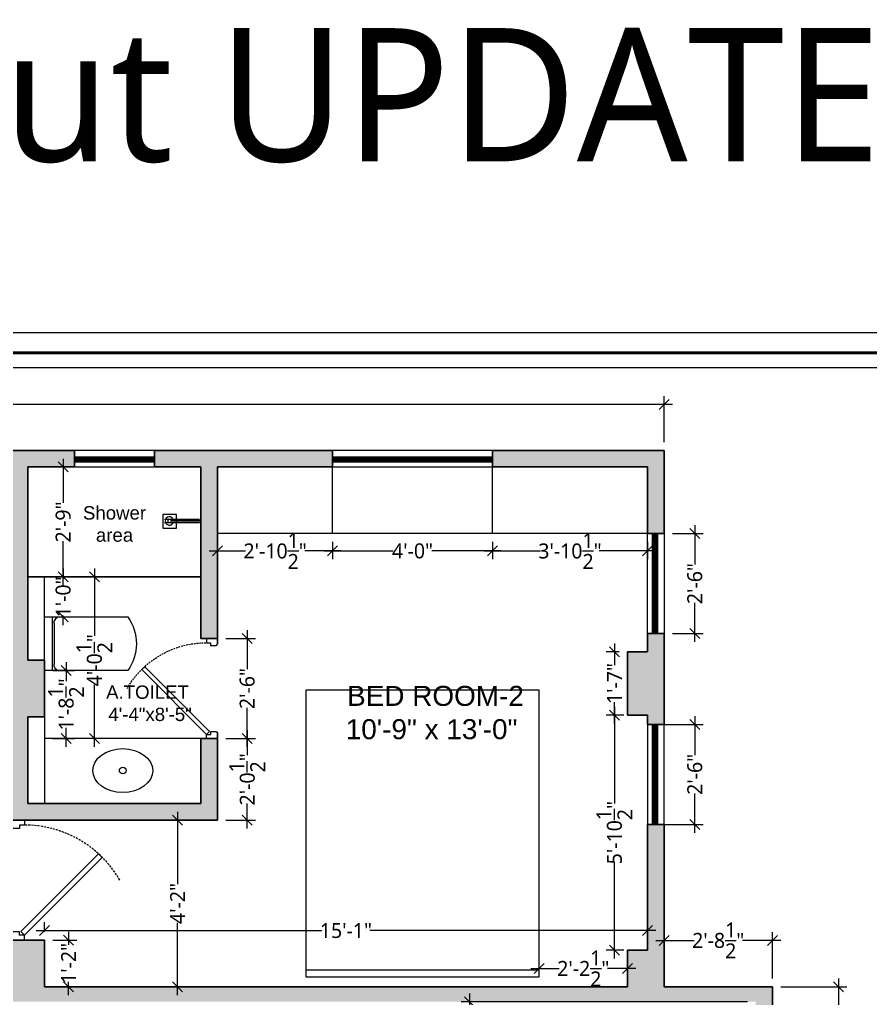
# Model space of a CAD drawing. Header units: inches. Extents: x -179 to 4134, y -2155 to 815.
# Drawn here: x 2757.6 to 3013, y -1469.1 to -1175.3 of the extents above; entities that cross this region are included whole.
import ezdxf

# ---------------------------------------------------------------- set-up
doc = ezdxf.new("R2010")
doc.units = ezdxf.units.IN
doc.header["$LTSCALE"] = 5
doc.linetypes.add('HIDDEN', pattern=[0.375, 0.25, -0.125])
for name, color, linetype, lineweight in [('DIM', 5, 'Continuous', 9), ('doors', 24, 'Continuous', 9), ('Furniture-New', 217, 'Continuous', 5), ('STEP', 25, 'Continuous', 15), ('text', 7, 'Continuous', 5), ('title', 7, 'Continuous', 5), ('wall', 7, 'Continuous', 30), ('wall hatch', 252, 'Continuous', 5), ('window', 162, 'Continuous', 9)]:
    doc.layers.add(name, color=color, linetype=linetype, lineweight=lineweight)
doc.layers.add('FURNITURE', color=8, linetype='Continuous')
doc.styles.add('irfan', font='trebuc.ttf')
doc.styles.add('KARUN', font='arial.ttf')
doc.dimstyles.new('IRFAN', dxfattribs={"dimtxt": 4.5, "dimasz": 3, "dimexe": 2.5, "dimexo": 2.5, "dimgap": 0.09, "dimtad": 0, "dimdec": 1, "dimzin": 3, "dimdsep": 46, "dimlunit": 4, "dimtxsty": 'irfan', "dimblk": 'OBLIQUE', "dimcen": 2, "dimdle": 2.5, "dimclrd": 251, "dimclre": 251, "dimclrt": 7, "dimadec": 0, "dimazin": 0, "dimtm": 1e-09, "dimtfac": 1, "dimtdec": 1, "dimtofl": 0, "dimtmove": 0, "dimatfit": 3, "dimfxl": 2, "dimtolj": 1, "dimtzin": 0, "dimlwd": 0, "dimlwe": -1, "dimarcsym": 0})

# ---------------------------------------------------------------- blocks, each defined once
blk = doc.blocks.new('d2')
at = {"layer": 'doors'}
blk.add_lwpolyline([(-25.9, 26.27), (-2.56, 2.94), (-1.5, 4), (-24.84, 27.34), (-25.9, 26.27)], dxfattribs=at)
blk.add_lwpolyline([(-36, 0), (-34, 0), (-36, 0), (-36, 4), (-34.5, 4), (-34.5, 2.5), (-33.5, 2.5), (-33.5, 0.5), (-33.62, 0.5), (-33.62, 0.38, -0.414214), (-33.88, 0.12), (-34, 0.12), (-34, 0)], format="xyb", dxfattribs=at)
blk.add_lwpolyline([(0, 4), (-1.5, 4), (-1.5, 2.5), (-2.5, 2.5), (-2.5, 0.5), (-2.38, 0.5), (-2.38, 0.38, 0.414214), (-2.12, 0.12), (-2, 0.12), (-2, 0), (0, 0), (-2, 0), (0, 0), (0, 4)], format="xyb", close=True, dxfattribs=at)
at = {"layer": 'doors', "color": 144, "linetype": 'HIDDEN', "ltscale": 0.5}
blk.add_arc((-1.5, 4), 33.03, 120, 182.6026, dxfattribs=at)
blk = doc.blocks.new('door')
at = {"layer": 'doors', "linetype": 'Continuous'}
blk.add_line((0, 0), (0, 0), dxfattribs=at)
at = {"layer": 'doors', "xscale": -1.166666666666717, "yscale": 1.166666666666717, "zscale": 1.166666666666717, "rotation": 270}
blk.add_blockref('d2', (0, 0), dxfattribs=at)
blk = doc.blocks.new('_Oblique')
at = {"color": 0, "linetype": 'ByBlock', "lineweight": -2}
blk.add_line((-0.5, -0.5), (0.5, 0.5), dxfattribs=at)
blk = doc.blocks.new('*D358')
at = {"layer": 'Defpoints', "color": 0, "lineweight": 25, "ltscale": 0.25, "transparency": 16777216}
for p in [(2899.6, -1329.63), (2946.1, -1329.63), (2899.6, -1334.83)]:
    blk.add_point(p, dxfattribs=at)
at = {"layer": 'Furniture-New', "color": 251, "ltscale": 0.25, "transparency": 16777216}
for p, q in [((2899.6, -1332.13), (2899.6, -1337.33)), ((2946.1, -1332.13), (2946.1, -1337.33))]:
    blk.add_line(p, q, dxfattribs=at)
at = {"layer": 'Furniture-New', "color": 251, "lineweight": 0, "ltscale": 0.25, "transparency": 16777216}
for p, q in [((2897.1, -1334.83), (2914.05, -1334.83)), ((2948.6, -1334.83), (2931.65, -1334.83))]:
    blk.add_line(p, q, dxfattribs=at)
at = {"layer": 'Furniture-New', "color": 251, "lineweight": 0, "ltscale": 0.25, "transparency": 16777216, "xscale": 3, "yscale": 3, "zscale": 3, "rotation": 180}
blk.add_blockref('_Oblique', (2899.6, -1334.83), dxfattribs=at)
at = {"layer": 'Furniture-New', "color": 251, "lineweight": 0, "ltscale": 0.25, "transparency": 16777216, "xscale": 3, "yscale": 3, "zscale": 3}
blk.add_blockref('_Oblique', (2946.1, -1334.83), dxfattribs=at)
at = {"layer": 'Furniture-New', "color": 7, "lineweight": 25, "ltscale": 0.25, "transparency": 16777216, "insert": (2922.85, -1334.83), "char_height": 4.5, "attachment_point": 5, "style": 'irfan'}
blk.add_mtext('\\A1;3\'-10{\\H1x;\\S1/2;}"', dxfattribs=at)
blk = doc.blocks.new('*D359')
at = {"layer": 'Defpoints', "color": 0, "lineweight": 25, "ltscale": 0.25, "transparency": 16777216}
for p in [(2851.6, -1329.63), (2899.6, -1329.63), (2851.6, -1334.83)]:
    blk.add_point(p, dxfattribs=at)
at = {"layer": 'Furniture-New', "color": 251, "ltscale": 0.25, "transparency": 16777216}
for p, q in [((2851.6, -1332.13), (2851.6, -1337.33)), ((2899.6, -1332.13), (2899.6, -1337.33))]:
    blk.add_line(p, q, dxfattribs=at)
at = {"layer": 'Furniture-New', "color": 251, "lineweight": 0, "ltscale": 0.25, "transparency": 16777216}
for p, q in [((2849.1, -1334.83), (2869.77, -1334.83)), ((2902.1, -1334.83), (2881.43, -1334.83))]:
    blk.add_line(p, q, dxfattribs=at)
at = {"layer": 'Furniture-New', "color": 251, "lineweight": 0, "ltscale": 0.25, "transparency": 16777216, "xscale": 3, "yscale": 3, "zscale": 3, "rotation": 180}
blk.add_blockref('_Oblique', (2851.6, -1334.83), dxfattribs=at)
at = {"layer": 'Furniture-New', "color": 251, "lineweight": 0, "ltscale": 0.25, "transparency": 16777216, "xscale": 3, "yscale": 3, "zscale": 3}
blk.add_blockref('_Oblique', (2899.6, -1334.83), dxfattribs=at)
at = {"layer": 'Furniture-New', "color": 7, "lineweight": 25, "ltscale": 0.25, "transparency": 16777216, "insert": (2875.6, -1334.83), "char_height": 4.5, "attachment_point": 5, "style": 'irfan'}
blk.add_mtext('\\A1;4\'-0"', dxfattribs=at)
blk = doc.blocks.new('*D360')
at = {"layer": 'Defpoints', "color": 0, "lineweight": 25, "ltscale": 0.25, "transparency": 16777216}
for p in [(2817.1, -1329.63), (2851.6, -1329.63), (2817.1, -1334.83)]:
    blk.add_point(p, dxfattribs=at)
at = {"layer": 'Furniture-New', "color": 251, "ltscale": 0.25, "transparency": 16777216}
for p, q in [((2817.1, -1332.13), (2817.1, -1337.33)), ((2851.6, -1332.13), (2851.6, -1337.33))]:
    blk.add_line(p, q, dxfattribs=at)
at = {"layer": 'Furniture-New', "color": 251, "lineweight": 0, "ltscale": 0.25, "transparency": 16777216}
for p, q in [((2814.6, -1334.83), (2825.47, -1334.83)), ((2854.1, -1334.83), (2843.23, -1334.83))]:
    blk.add_line(p, q, dxfattribs=at)
at = {"layer": 'Furniture-New', "color": 251, "lineweight": 0, "ltscale": 0.25, "transparency": 16777216, "xscale": 3, "yscale": 3, "zscale": 3, "rotation": 180}
blk.add_blockref('_Oblique', (2817.1, -1334.83), dxfattribs=at)
at = {"layer": 'Furniture-New', "color": 251, "lineweight": 0, "ltscale": 0.25, "transparency": 16777216, "xscale": 3, "yscale": 3, "zscale": 3}
blk.add_blockref('_Oblique', (2851.6, -1334.83), dxfattribs=at)
at = {"layer": 'Furniture-New', "color": 7, "lineweight": 25, "ltscale": 0.25, "transparency": 16777216, "insert": (2834.35, -1334.83), "char_height": 4.5, "attachment_point": 5, "style": 'irfan'}
blk.add_mtext('\\A1;2\'-10{\\H1x;\\S1/2;}"', dxfattribs=at)
blk = doc.blocks.new('*D322')
at = {"layer": 'Defpoints', "color": 0, "lineweight": 25, "ltscale": 0.25, "transparency": 16777216}
for p in [(2804.31, -1415.63), (2804.31, -1465.63), (2805.07, -1465.63)]:
    blk.add_point(p, dxfattribs=at)
at = {"layer": 'Furniture-New', "color": 251, "lineweight": 0, "ltscale": 0.25, "transparency": 16777216}
for p, q in [((2805.07, -1413.13), (2805.07, -1434.8)), ((2805.07, -1468.13), (2805.07, -1446.46))]:
    blk.add_line(p, q, dxfattribs=at)
at = {"layer": 'Furniture-New', "color": 251, "ltscale": 0.25, "transparency": 16777216}
for p, q in [((2806.81, -1415.63), (2807.57, -1415.63)), ((2806.81, -1465.63), (2807.57, -1465.63))]:
    blk.add_line(p, q, dxfattribs=at)
at = {"layer": 'Furniture-New', "color": 251, "lineweight": 0, "ltscale": 0.25, "transparency": 16777216, "xscale": 3, "yscale": 3, "zscale": 3}
for p, rotation in [((2805.07, -1415.63), 90), ((2805.07, -1465.63), 270)]:
    blk.add_blockref('_Oblique', p, dxfattribs=dict(at, rotation=rotation))
at = {"layer": 'Furniture-New', "color": 7, "lineweight": 25, "ltscale": 0.25, "transparency": 16777216, "insert": (2805.07, -1440.63), "char_height": 4.5, "attachment_point": 5, "rotation": 90, "style": 'irfan'}
blk.add_mtext('\\A1;4\'-2"', dxfattribs=at)
blk = doc.blocks.new('*D323')
at = {"layer": 'Defpoints', "color": 0, "lineweight": 25, "ltscale": 0.25, "transparency": 16777216}
for p in [(2946.1, -1448.77), (2765.1, -1451.63), (2946.1, -1451.63)]:
    blk.add_point(p, dxfattribs=at)
at = {"layer": 'Furniture-New', "color": 251, "ltscale": 0.25, "transparency": 16777216}
for p, q in [((2765.1, -1449.13), (2765.1, -1446.27)), ((2946.1, -1449.13), (2946.1, -1446.27))]:
    blk.add_line(p, q, dxfattribs=at)
at = {"layer": 'Furniture-New', "color": 251, "lineweight": 0, "ltscale": 0.25, "transparency": 16777216}
for p, q in [((2762.6, -1448.77), (2848.41, -1448.77)), ((2948.6, -1448.77), (2862.79, -1448.77))]:
    blk.add_line(p, q, dxfattribs=at)
at = {"layer": 'Furniture-New', "color": 251, "lineweight": 0, "ltscale": 0.25, "transparency": 16777216, "xscale": 3, "yscale": 3, "zscale": 3, "rotation": 180}
blk.add_blockref('_Oblique', (2765.1, -1448.77), dxfattribs=at)
at = {"layer": 'Furniture-New', "color": 251, "lineweight": 0, "ltscale": 0.25, "transparency": 16777216, "xscale": 3, "yscale": 3, "zscale": 3}
blk.add_blockref('_Oblique', (2946.1, -1448.77), dxfattribs=at)
at = {"layer": 'Furniture-New', "color": 7, "lineweight": 25, "ltscale": 0.25, "transparency": 16777216, "insert": (2855.6, -1448.77), "char_height": 4.5, "attachment_point": 5, "style": 'irfan'}
blk.add_mtext('\\A1;15\'-1"', dxfattribs=at)
blk = doc.blocks.new('*D324')
at = {"layer": 'Defpoints', "color": 0, "lineweight": 25, "ltscale": 0.25, "transparency": 16777216}
for p in [(2817.1, -1391.13), (2825.98, -1391.13), (2817.1, -1415.63)]:
    blk.add_point(p, dxfattribs=at)
at = {"layer": 'Furniture-New', "color": 251, "lineweight": 0, "ltscale": 0.25, "transparency": 16777216}
for p, q in [((2825.98, -1388.63), (2825.98, -1396.13)), ((2825.98, -1418.13), (2825.98, -1410.63))]:
    blk.add_line(p, q, dxfattribs=at)
at = {"layer": 'Furniture-New', "color": 251, "ltscale": 0.25, "transparency": 16777216}
for p, q in [((2819.6, -1391.13), (2828.48, -1391.13)), ((2819.6, -1415.63), (2828.48, -1415.63))]:
    blk.add_line(p, q, dxfattribs=at)
at = {"layer": 'Furniture-New', "color": 251, "lineweight": 0, "ltscale": 0.25, "transparency": 16777216, "xscale": 3, "yscale": 3, "zscale": 3}
for p, rotation in [((2825.98, -1391.13), 90), ((2825.98, -1415.63), 270)]:
    blk.add_blockref('_Oblique', p, dxfattribs=dict(at, rotation=rotation))
at = {"layer": 'Furniture-New', "color": 7, "lineweight": 25, "ltscale": 0.25, "transparency": 16777216, "insert": (2825.98, -1403.38), "char_height": 4.5, "attachment_point": 5, "rotation": 90, "style": 'irfan'}
blk.add_mtext('\\A1;2\'-0{\\H1x;\\S1/2;}"', dxfattribs=at)
blk = doc.blocks.new('*D325')
at = {"layer": 'Defpoints', "color": 0, "lineweight": 25, "ltscale": 0.25, "transparency": 16777216}
for p in [(2817.1, -1361.13), (2825.98, -1361.13), (2817.1, -1391.13)]:
    blk.add_point(p, dxfattribs=at)
at = {"layer": 'Furniture-New', "color": 251, "lineweight": 0, "ltscale": 0.25, "transparency": 16777216}
for p, q in [((2825.98, -1358.63), (2825.98, -1370.35)), ((2825.98, -1393.63), (2825.98, -1381.91))]:
    blk.add_line(p, q, dxfattribs=at)
at = {"layer": 'Furniture-New', "color": 251, "ltscale": 0.25, "transparency": 16777216}
for p, q in [((2819.6, -1361.13), (2828.48, -1361.13)), ((2819.6, -1391.13), (2828.48, -1391.13))]:
    blk.add_line(p, q, dxfattribs=at)
at = {"layer": 'Furniture-New', "color": 251, "lineweight": 0, "ltscale": 0.25, "transparency": 16777216, "xscale": 3, "yscale": 3, "zscale": 3}
for p, rotation in [((2825.98, -1361.13), 90), ((2825.98, -1391.13), 270)]:
    blk.add_blockref('_Oblique', p, dxfattribs=dict(at, rotation=rotation))
at = {"layer": 'Furniture-New', "color": 7, "lineweight": 25, "ltscale": 0.25, "transparency": 16777216, "insert": (2825.98, -1376.13), "char_height": 4.5, "attachment_point": 5, "rotation": 90, "style": 'irfan'}
blk.add_mtext('\\A1;2\'-6"', dxfattribs=at)
blk = doc.blocks.new('*D336')
at = {"layer": 'Defpoints', "color": 0, "lineweight": 25, "ltscale": 0.25, "transparency": 16777216}
for p in [(2936.18, -1384.13), (2941.48, -1384.13), (2941.48, -1454.63)]:
    blk.add_point(p, dxfattribs=at)
at = {"layer": 'Furniture-New', "color": 251, "lineweight": 0, "ltscale": 0.25, "transparency": 16777216}
for p, q in [((2936.18, -1381.63), (2936.18, -1410.61)), ((2936.18, -1457.13), (2936.18, -1428.15))]:
    blk.add_line(p, q, dxfattribs=at)
at = {"layer": 'Furniture-New', "color": 251, "ltscale": 0.25, "transparency": 16777216}
for p, q in [((2938.98, -1384.13), (2933.68, -1384.13)), ((2938.98, -1454.63), (2933.68, -1454.63))]:
    blk.add_line(p, q, dxfattribs=at)
at = {"layer": 'Furniture-New', "color": 251, "lineweight": 0, "ltscale": 0.25, "transparency": 16777216, "xscale": 3, "yscale": 3, "zscale": 3}
for p, rotation in [((2936.18, -1384.13), 90), ((2936.18, -1454.63), 270)]:
    blk.add_blockref('_Oblique', p, dxfattribs=dict(at, rotation=rotation))
at = {"layer": 'Furniture-New', "color": 7, "lineweight": 25, "ltscale": 0.25, "transparency": 16777216, "insert": (2936.18, -1419.38), "char_height": 4.5, "attachment_point": 5, "rotation": 90, "style": 'irfan'}
blk.add_mtext('\\A1;5\'-10{\\H1x;\\S1/2;}"', dxfattribs=at)
blk = doc.blocks.new('*D337')
at = {"layer": 'Defpoints', "color": 0, "lineweight": 25, "ltscale": 0.25, "transparency": 16777216}
for p in [(2936.18, -1365.13), (2940.1, -1365.13), (2941.48, -1384.13)]:
    blk.add_point(p, dxfattribs=at)
at = {"layer": 'Furniture-New', "color": 251, "lineweight": 0, "ltscale": 0.25, "transparency": 16777216}
for p, q in [((2936.18, -1362.63), (2936.18, -1369.06)), ((2936.18, -1386.63), (2936.18, -1380.19))]:
    blk.add_line(p, q, dxfattribs=at)
at = {"layer": 'Furniture-New', "color": 251, "ltscale": 0.25, "transparency": 16777216}
for p, q in [((2937.6, -1365.13), (2933.68, -1365.13)), ((2938.98, -1384.13), (2933.68, -1384.13))]:
    blk.add_line(p, q, dxfattribs=at)
at = {"layer": 'Furniture-New', "color": 251, "lineweight": 0, "ltscale": 0.25, "transparency": 16777216, "xscale": 3, "yscale": 3, "zscale": 3}
for p, rotation in [((2936.18, -1365.13), 90), ((2936.18, -1384.13), 270)]:
    blk.add_blockref('_Oblique', p, dxfattribs=dict(at, rotation=rotation))
at = {"layer": 'Furniture-New', "color": 7, "lineweight": 25, "ltscale": 0.25, "transparency": 16777216, "insert": (2936.18, -1374.63), "char_height": 4.5, "attachment_point": 5, "rotation": 90, "style": 'irfan'}
blk.add_mtext('\\A1;1\'-7"', dxfattribs=at)
blk = doc.blocks.new('*D308')
at = {"color": 251, "lineweight": 0, "ltscale": 0.25, "transparency": 16777216}
for p, q in [((2770.73, -1307.13), (2770.73, -1320.35)), ((2770.73, -1345.13), (2770.73, -1331.91))]:
    blk.add_line(p, q, dxfattribs=at)
at = {"color": 251, "ltscale": 0.25, "transparency": 16777216}
for p, q in [((2762.6, -1309.63), (2773.23, -1309.63)), ((2762.6, -1342.63), (2773.23, -1342.63))]:
    blk.add_line(p, q, dxfattribs=at)
at = {"layer": 'Defpoints', "color": 0, "ltscale": 0.25, "transparency": 16777216}
for p in [(2760.1, -1309.63), (2760.1, -1342.63), (2770.73, -1342.63)]:
    blk.add_point(p, dxfattribs=at)
at = {"color": 251, "lineweight": 0, "ltscale": 0.25, "transparency": 16777216, "xscale": 3, "yscale": 3, "zscale": 3}
for p, rotation in [((2770.73, -1309.63), 90), ((2770.73, -1342.63), 270)]:
    blk.add_blockref('_Oblique', p, dxfattribs=dict(at, rotation=rotation))
at = {"color": 7, "ltscale": 0.25, "transparency": 16777216, "insert": (2770.73, -1326.13), "char_height": 4.5, "attachment_point": 5, "rotation": 90, "style": 'irfan'}
blk.add_mtext('\\A1;2\'-9"', dxfattribs=at)
blk = doc.blocks.new('*D310')
at = {"layer": 'Defpoints', "color": 0, "ltscale": 0.25, "transparency": 16777216}
for p in [(2978.6, -1470.13), (2892.72, -1624.63), (2978.6, -1624.63)]:
    blk.add_point(p, dxfattribs=at)
at = {"layer": 'DIM', "color": 251, "lineweight": 0, "ltscale": 0.25, "transparency": 16777216}
for p, q in [((2892.72, -1467.63), (2892.72, -1537.09)), ((2892.72, -1627.13), (2892.72, -1557.67))]:
    blk.add_line(p, q, dxfattribs=at)
at = {"layer": 'DIM', "color": 251, "ltscale": 0.25, "transparency": 16777216}
for p, q in [((2976.1, -1470.13), (2890.22, -1470.13)), ((2976.1, -1624.63), (2890.22, -1624.63))]:
    blk.add_line(p, q, dxfattribs=at)
at = {"layer": 'DIM', "color": 251, "lineweight": 0, "ltscale": 0.25, "transparency": 16777216, "xscale": 3, "yscale": 3, "zscale": 3}
for p, rotation in [((2892.72, -1470.13), 90), ((2892.72, -1624.63), 270)]:
    blk.add_blockref('_Oblique', p, dxfattribs=dict(at, rotation=rotation))
at = {"layer": 'DIM', "color": 7, "ltscale": 0.25, "transparency": 16777216, "insert": (2892.72, -1547.38), "char_height": 4.5, "attachment_point": 5, "rotation": 90, "style": 'irfan'}
blk.add_mtext('\\A1;12\'-10{\\H1x;\\S1/2;}"', dxfattribs=at)
blk = doc.blocks.new('x-SHR_02_Second Floor_layout$0$A$C512C20E9')
for p, q in [((-177.5, 0), (-177.5, -556.3)), ((-177.5, -51.1, 0), (179.5, -51.1, 0)), ((-133.1, -63.9, 0), (137.4, -63.9, 0)), ((179.5, -556.3), (179.5, 0))]:
    blk.add_line(p, q)
for centre, radius, start, end in [((-133.1, -115), 51.1, 90, 150.2044), ((137.4, -115), 51.1, 34.52914, 90), ((1, -300.6), 311.9, 235.07936, 304.90678)]:
    blk.add_arc(centre, radius, start, end)
blk = doc.blocks.new('*D319')
at = {"layer": 'Defpoints', "color": 0, "ltscale": 0.25, "transparency": 16777216}
for p in [(2765.1, -1370.72), (2765.1, -1391.13), (2771.61, -1391.13)]:
    blk.add_point(p, dxfattribs=at)
at = {"layer": 'STEP', "color": 251, "lineweight": 0, "ltscale": 0.25, "transparency": 16777216}
for p, q in [((2771.61, -1368.22), (2771.61, -1373.89)), ((2771.61, -1393.63), (2771.61, -1387.96))]:
    blk.add_line(p, q, dxfattribs=at)
at = {"layer": 'STEP', "color": 251, "ltscale": 0.25, "transparency": 16777216}
for p, q in [((2767.6, -1370.72), (2774.11, -1370.72)), ((2767.6, -1391.13), (2774.11, -1391.13))]:
    blk.add_line(p, q, dxfattribs=at)
at = {"layer": 'STEP', "color": 251, "lineweight": 0, "ltscale": 0.25, "transparency": 16777216, "xscale": 3, "yscale": 3, "zscale": 3}
for p, rotation in [((2771.61, -1370.72), 90), ((2771.61, -1391.13), 270)]:
    blk.add_blockref('_Oblique', p, dxfattribs=dict(at, rotation=rotation))
at = {"layer": 'STEP', "color": 7, "ltscale": 0.25, "transparency": 16777216, "insert": (2771.61, -1380.92), "char_height": 4.5, "attachment_point": 5, "rotation": 90, "style": 'irfan'}
blk.add_mtext('\\A1;1\'-8{\\H1x;\\S1/2;}"', dxfattribs=at)
blk = doc.blocks.new('*D389')
at = {"layer": 'Defpoints', "color": 0, "ltscale": 0.25, "transparency": 16777216}
for p in [(2913.6, -1462.63), (2940.1, -1460.13), (2940.1, -1462.63)]:
    blk.add_point(p, dxfattribs=at)
at = {"layer": 'Furniture-New', "color": 251, "ltscale": 0.25, "transparency": 16777216}
for p, q in [((2913.6, -1460.13), (2913.6, -1457.63)), ((2940.1, -1460.13), (2940.1, -1457.63))]:
    blk.add_line(p, q, dxfattribs=at)
at = {"layer": 'Furniture-New', "color": 251, "lineweight": 0, "ltscale": 0.25, "transparency": 16777216}
for p, q in [((2911.1, -1460.13), (2919.6, -1460.13)), ((2942.6, -1460.13), (2934.1, -1460.13))]:
    blk.add_line(p, q, dxfattribs=at)
at = {"layer": 'Furniture-New', "color": 251, "lineweight": 0, "ltscale": 0.25, "transparency": 16777216, "xscale": 3, "yscale": 3, "zscale": 3, "rotation": 180}
blk.add_blockref('_Oblique', (2913.6, -1460.13), dxfattribs=at)
at = {"layer": 'Furniture-New', "color": 251, "lineweight": 0, "ltscale": 0.25, "transparency": 16777216, "xscale": 3, "yscale": 3, "zscale": 3}
blk.add_blockref('_Oblique', (2940.1, -1460.13), dxfattribs=at)
at = {"layer": 'Furniture-New', "color": 7, "ltscale": 0.25, "transparency": 16777216, "insert": (2926.85, -1460.13), "char_height": 4.5, "attachment_point": 5, "style": 'irfan'}
blk.add_mtext('\\A1;2\'-2{\\H1x;\\S1/2;}"', dxfattribs=at)
blk = doc.blocks.new('*D390')
at = {"layer": 'Defpoints', "color": 0, "ltscale": 0.25, "transparency": 16777216}
for p in [(2765.1, -1451.63), (2765.1, -1465.63), (2772.36, -1465.63)]:
    blk.add_point(p, dxfattribs=at)
at = {"layer": 'Furniture-New', "color": 251, "lineweight": 0, "ltscale": 0.25, "transparency": 16777216}
for p, q in [((2772.36, -1449.13), (2772.36, -1453.06)), ((2772.36, -1468.13), (2772.36, -1464.19))]:
    blk.add_line(p, q, dxfattribs=at)
at = {"layer": 'Furniture-New', "color": 251, "ltscale": 0.25, "transparency": 16777216}
for p, q in [((2767.6, -1451.63), (2774.86, -1451.63)), ((2767.6, -1465.63), (2774.86, -1465.63))]:
    blk.add_line(p, q, dxfattribs=at)
at = {"layer": 'Furniture-New', "color": 251, "lineweight": 0, "ltscale": 0.25, "transparency": 16777216, "xscale": 3, "yscale": 3, "zscale": 3}
for p, rotation in [((2772.36, -1451.63), 90), ((2772.36, -1465.63), 270)]:
    blk.add_blockref('_Oblique', p, dxfattribs=dict(at, rotation=rotation))
at = {"layer": 'Furniture-New', "color": 7, "ltscale": 0.25, "transparency": 16777216, "insert": (2772.36, -1458.63), "char_height": 4.5, "attachment_point": 5, "rotation": 90, "style": 'irfan'}
blk.add_mtext('\\A1;1\'-2"', dxfattribs=at)
blk = doc.blocks.new('*D415')
at = {"layer": 'Defpoints', "color": 0, "lineweight": 25, "ltscale": 0.25, "transparency": 16777216}
for p in [(2792.08, -1342.63), (2780.09, -1391.13), (2792.08, -1391.13)]:
    blk.add_point(p, dxfattribs=at)
at = {"layer": 'Furniture-New', "color": 251, "lineweight": 0, "ltscale": 0.25, "transparency": 16777216}
for p, q in [((2780.09, -1340.13), (2780.09, -1360.33)), ((2780.09, -1393.63), (2780.09, -1374.93))]:
    blk.add_line(p, q, dxfattribs=at)
at = {"layer": 'Furniture-New', "color": 251, "ltscale": 0.25, "transparency": 16777216}
for p, q in [((2789.58, -1342.63), (2777.59, -1342.63)), ((2789.58, -1391.13), (2777.59, -1391.13))]:
    blk.add_line(p, q, dxfattribs=at)
at = {"layer": 'Furniture-New', "color": 251, "lineweight": 0, "ltscale": 0.25, "transparency": 16777216, "xscale": 3, "yscale": 3, "zscale": 3}
for p, rotation in [((2780.09, -1342.63), 90), ((2780.09, -1391.13), 270)]:
    blk.add_blockref('_Oblique', p, dxfattribs=dict(at, rotation=rotation))
at = {"layer": 'Furniture-New', "color": 7, "lineweight": 25, "ltscale": 0.25, "transparency": 16777216, "insert": (2780.09, -1367.63), "char_height": 4.5, "attachment_point": 5, "rotation": 90, "style": 'irfan'}
blk.add_mtext('\\A1;4\'-0{\\H1x;\\S1/2;}"', dxfattribs=at)
blk = doc.blocks.new('*D416')
at = {"layer": 'Defpoints', "color": 0, "lineweight": 25, "ltscale": 0.25, "transparency": 16777216}
for p in [(2946.1, -1386.88), (2946.1, -1416.88), (2960.33, -1416.88)]:
    blk.add_point(p, dxfattribs=at)
at = {"layer": 'Furniture-New', "color": 251, "lineweight": 0, "ltscale": 0.25, "transparency": 16777216}
for p, q in [((2960.33, -1384.38), (2960.33, -1396.1)), ((2960.33, -1419.38), (2960.33, -1407.66))]:
    blk.add_line(p, q, dxfattribs=at)
at = {"layer": 'Furniture-New', "color": 251, "ltscale": 0.25, "transparency": 16777216}
for p, q in [((2948.6, -1386.88), (2962.83, -1386.88)), ((2948.6, -1416.88), (2962.83, -1416.88))]:
    blk.add_line(p, q, dxfattribs=at)
at = {"layer": 'Furniture-New', "color": 251, "lineweight": 0, "ltscale": 0.25, "transparency": 16777216, "xscale": 3, "yscale": 3, "zscale": 3}
for p, rotation in [((2960.33, -1386.88), 90), ((2960.33, -1416.88), 270)]:
    blk.add_blockref('_Oblique', p, dxfattribs=dict(at, rotation=rotation))
at = {"layer": 'Furniture-New', "color": 7, "lineweight": 25, "ltscale": 0.25, "transparency": 16777216, "insert": (2960.33, -1401.88), "char_height": 4.5, "attachment_point": 5, "rotation": 90, "style": 'irfan'}
blk.add_mtext('\\A1;2\'-6"', dxfattribs=at)
blk = doc.blocks.new('*D417')
at = {"layer": 'Defpoints', "color": 0, "lineweight": 25, "ltscale": 0.25, "transparency": 16777216}
for p in [(2951.1, -1329.63), (2960.33, -1329.63), (2951.1, -1359.63)]:
    blk.add_point(p, dxfattribs=at)
at = {"layer": 'Furniture-New', "color": 251, "lineweight": 0, "ltscale": 0.25, "transparency": 16777216}
for p, q in [((2960.33, -1327.13), (2960.33, -1338.85)), ((2960.33, -1362.13), (2960.33, -1350.41))]:
    blk.add_line(p, q, dxfattribs=at)
at = {"layer": 'Furniture-New', "color": 251, "ltscale": 0.25, "transparency": 16777216}
for p, q in [((2953.6, -1329.63), (2962.83, -1329.63)), ((2953.6, -1359.63), (2962.83, -1359.63))]:
    blk.add_line(p, q, dxfattribs=at)
at = {"layer": 'Furniture-New', "color": 251, "lineweight": 0, "ltscale": 0.25, "transparency": 16777216, "xscale": 3, "yscale": 3, "zscale": 3}
for p, rotation in [((2960.33, -1329.63), 90), ((2960.33, -1359.63), 270)]:
    blk.add_blockref('_Oblique', p, dxfattribs=dict(at, rotation=rotation))
at = {"layer": 'Furniture-New', "color": 7, "lineweight": 25, "ltscale": 0.25, "transparency": 16777216, "insert": (2960.33, -1344.63), "char_height": 4.5, "attachment_point": 5, "rotation": 90, "style": 'irfan'}
blk.add_mtext('\\A1;2\'-6"', dxfattribs=at)
blk = doc.blocks.new('*D432')
at = {"layer": 'Defpoints', "color": 0, "lineweight": 25, "ltscale": 0.25, "transparency": 16777216}
for p in [(2951.1, -1290.9), (2428.6, -1304.63), (2951.1, -1304.63)]:
    blk.add_point(p, dxfattribs=at)
at = {"layer": 'Furniture-New', "color": 251, "ltscale": 0.25, "transparency": 16777216}
for p, q in [((2428.6, -1302.13), (2428.6, -1288.4)), ((2951.1, -1302.13), (2951.1, -1288.4))]:
    blk.add_line(p, q, dxfattribs=at)
at = {"layer": 'Furniture-New', "color": 251, "lineweight": 0, "ltscale": 0.25, "transparency": 16777216}
for p, q in [((2426.1, -1290.9), (2680.92, -1290.9)), ((2953.6, -1290.9), (2698.78, -1290.9))]:
    blk.add_line(p, q, dxfattribs=at)
at = {"layer": 'Furniture-New', "color": 251, "lineweight": 0, "ltscale": 0.25, "transparency": 16777216, "xscale": 3, "yscale": 3, "zscale": 3, "rotation": 180}
blk.add_blockref('_Oblique', (2428.6, -1290.9), dxfattribs=at)
at = {"layer": 'Furniture-New', "color": 251, "lineweight": 0, "ltscale": 0.25, "transparency": 16777216, "xscale": 3, "yscale": 3, "zscale": 3}
blk.add_blockref('_Oblique', (2951.1, -1290.9), dxfattribs=at)
at = {"layer": 'Furniture-New', "color": 7, "lineweight": 25, "ltscale": 0.25, "transparency": 16777216, "insert": (2689.85, -1290.9), "char_height": 4.5, "attachment_point": 5, "style": 'irfan'}
blk.add_mtext('\\A1;43\'-6{\\H1x;\\S1/2;}"', dxfattribs=at)
blk = doc.blocks.new('*D433')
at = {"layer": 'Defpoints', "color": 0, "lineweight": 25, "ltscale": 0.25, "transparency": 16777216}
for p in [(2983.6, -1465.63), (2983.6, -1629.13), (3003.45, -1629.13)]:
    blk.add_point(p, dxfattribs=at)
at = {"layer": 'Furniture-New', "color": 251, "ltscale": 0.25, "transparency": 16777216}
for p, q in [((2986.1, -1465.63), (3005.95, -1465.63)), ((2986.1, -1629.13), (3005.95, -1629.13))]:
    blk.add_line(p, q, dxfattribs=at)
at = {"layer": 'Furniture-New', "color": 251, "lineweight": 0, "ltscale": 0.25, "transparency": 16777216}
for p, q in [((3003.45, -1463.13), (3003.45, -1538.72)), ((3003.45, -1631.63), (3003.45, -1556.04))]:
    blk.add_line(p, q, dxfattribs=at)
at = {"layer": 'Furniture-New', "color": 251, "lineweight": 0, "ltscale": 0.25, "transparency": 16777216, "xscale": 3, "yscale": 3, "zscale": 3}
for p, rotation in [((3003.45, -1465.63), 90), ((3003.45, -1629.13), 270)]:
    blk.add_blockref('_Oblique', p, dxfattribs=dict(at, rotation=rotation))
at = {"layer": 'Furniture-New', "color": 7, "lineweight": 25, "ltscale": 0.25, "transparency": 16777216, "insert": (3003.45, -1547.38), "char_height": 4.5, "attachment_point": 5, "rotation": 90, "style": 'irfan'}
blk.add_mtext('\\A1;13\'-7{\\H1x;\\S1/2;}"', dxfattribs=at)
blk = doc.blocks.new('*D434')
at = {"layer": 'Defpoints', "color": 0, "lineweight": 25, "ltscale": 0.25, "transparency": 16777216}
for p in [(2983.6, -1451.71), (2951.1, -1465.63), (2983.6, -1465.63)]:
    blk.add_point(p, dxfattribs=at)
at = {"layer": 'Furniture-New', "color": 251, "ltscale": 0.25, "transparency": 16777216}
for p, q in [((2951.1, -1463.13), (2951.1, -1449.21)), ((2983.6, -1463.13), (2983.6, -1449.21))]:
    blk.add_line(p, q, dxfattribs=at)
at = {"layer": 'Furniture-New', "color": 251, "lineweight": 0, "ltscale": 0.25, "transparency": 16777216}
for p, q in [((2948.6, -1451.71), (2960.1, -1451.71)), ((2986.1, -1451.71), (2974.6, -1451.71))]:
    blk.add_line(p, q, dxfattribs=at)
at = {"layer": 'Furniture-New', "color": 251, "lineweight": 0, "ltscale": 0.25, "transparency": 16777216, "xscale": 3, "yscale": 3, "zscale": 3, "rotation": 180}
blk.add_blockref('_Oblique', (2951.1, -1451.71), dxfattribs=at)
at = {"layer": 'Furniture-New', "color": 251, "lineweight": 0, "ltscale": 0.25, "transparency": 16777216, "xscale": 3, "yscale": 3, "zscale": 3}
blk.add_blockref('_Oblique', (2983.6, -1451.71), dxfattribs=at)
at = {"layer": 'Furniture-New', "color": 7, "lineweight": 25, "ltscale": 0.25, "transparency": 16777216, "insert": (2967.35, -1451.71), "char_height": 4.5, "attachment_point": 5, "style": 'irfan'}
blk.add_mtext('\\A1;2\'-8{\\H1x;\\S1/2;}"', dxfattribs=at)
blk = doc.blocks.new('*D436')
at = {"color": 251, "lineweight": 0, "ltscale": 0.25, "transparency": 16777216}
for p, q in [((2770.73, -1340.13), (2770.73, -1343.06)), ((2770.73, -1357.13), (2770.73, -1354.19))]:
    blk.add_line(p, q, dxfattribs=at)
at = {"color": 251, "ltscale": 0.25, "transparency": 16777216}
for p, q in [((2767.6, -1342.63), (2773.23, -1342.63)), ((2767.6, -1354.63), (2773.23, -1354.63))]:
    blk.add_line(p, q, dxfattribs=at)
at = {"layer": 'Defpoints', "color": 0, "ltscale": 0.25, "transparency": 16777216}
for p in [(2765.1, -1342.63), (2770.73, -1342.63), (2765.1, -1354.63)]:
    blk.add_point(p, dxfattribs=at)
at = {"color": 251, "lineweight": 0, "ltscale": 0.25, "transparency": 16777216, "xscale": 3, "yscale": 3, "zscale": 3}
for p, rotation in [((2770.73, -1342.63), 90), ((2770.73, -1354.63), 270)]:
    blk.add_blockref('_Oblique', p, dxfattribs=dict(at, rotation=rotation))
at = {"color": 7, "ltscale": 0.25, "transparency": 16777216, "insert": (2770.73, -1348.63), "char_height": 4.5, "attachment_point": 5, "rotation": 90, "style": 'irfan'}
blk.add_mtext('\\A1;1\'-0"', dxfattribs=at)

msp = doc.modelspace()

# ---------------------------------------------------------------- hatches: boundary and pattern name
at = {"layer": 'wall hatch', "ltscale": 0.25}
h = msp.add_hatch(color=256, dxfattribs=at)
h.dxf.hatch_style = 1
h.paths.add_polyline_path([(2774.1, -1304.63), (2672.6, -1304.63), (2672.6, -1309.63), (2755.1, -1309.63), (2755.1, -1415.63), (2817.1, -1415.63), (2817.1, -1391.13), (2812.1, -1391.13), (2812.1, -1410.63), (2760.1, -1410.63), (2760.1, -1384.63), (2765.1, -1384.63), (2765.1, -1367.63), (2760.1, -1367.63), (2760.1, -1309.63), (2774.1, -1309.63)])
h = msp.add_hatch(color=256, dxfattribs=at)
h.dxf.hatch_style = 1
h.paths.add_polyline_path([(2851.6, -1304.63), (2798.1, -1304.63), (2798.1, -1309.63), (2812.1, -1309.63), (2812.1, -1361.13), (2817.1, -1361.13), (2817.1, -1309.63), (2851.6, -1309.63)])
h = msp.add_hatch(color=256, dxfattribs=at)
h.dxf.hatch_style = 1
h.paths.add_polyline_path([(2951.1, -1304.63), (2899.6, -1304.63), (2899.6, -1309.63), (2946.1, -1309.63), (2946.1, -1329.63), (2951.1, -1329.63)])
h = msp.add_hatch(color=256, dxfattribs=at)
h.dxf.hatch_style = 1
h.paths.add_polyline_path([(2951.1, -1359.63), (2946.1, -1359.63), (2946.1, -1365.13), (2940.1, -1365.13), (2940.1, -1384.13), (2946.1, -1384.13), (2946.1, -1386.88), (2951.1, -1386.88)])
h = msp.add_hatch(color=256, dxfattribs=at)
h.dxf.hatch_style = 1
h.paths.add_polyline_path([(2765.1, -1451.63), (2760.1, -1451.63), (2755.1, -1451.63), (2755.1, -1470.13), (2888.1, -1470.13), (2978.6, -1470.13), (2978.6, -1500.38), (2978.6, -1506.38), (2983.6, -1506.38), (2983.6, -1465.63), (2951.1, -1465.63), (2951.1, -1416.88), (2946.1, -1416.88), (2946.1, -1454.63), (2940.1, -1454.63), (2940.1, -1465.63), (2765.1, -1465.63)])

# ---------------------------------------------------------------- linework, layer by layer
at = {"color": 25, "ltscale": 0.25}
for p, q in [((2760.1, -1342.63), (2784.1, -1342.63)), ((2765.1, -1384.63), (2765.1, -1374.63)), ((2765.1, -1384.63), (2765.1, -1410.63))]:
    msp.add_line(p, q, dxfattribs=at)
at = {"ltscale": 0.25}
msp.add_line((2760.1, -1367.63), (2760.1, -1361.63), dxfattribs=at)
at = {"layer": 'FURNITURE'}
for p, q in [((2811.7, -1325.35), (2801.17, -1325.35)), ((2811.7, -1326.35), (2801.17, -1326.35))]:
    msp.add_line(p, q, dxfattribs=at)
at = {"layer": 'FURNITURE', "lineweight": 15}
for p, q in [((2803.04, -1326.11), (2812.1, -1326.11)), ((2803.06, -1325.58), (2812.1, -1325.58))]:
    msp.add_line(p, q, dxfattribs=at)
msp.add_lwpolyline([(2800.68, -1323.93), (2800.68, -1328.02), (2804.77, -1328.02), (2804.77, -1323.93)], close=True, dxfattribs=at)
at = {"layer": 'FURNITURE', "lineweight": 5}
msp.add_circle((2788.6, -1400.74), 1, dxfattribs=at)
at = {"layer": 'FURNITURE', "lineweight": 15}
for radius, start, end in [(1.25, 11.6094, 346.9221), (0.51, 29.4787, 326.4044)]:
    msp.add_arc((2802.61, -1325.83), radius, start, end, dxfattribs=at)
at = {"layer": 'FURNITURE', "lineweight": 5}
msp.add_ellipse((2788.6, -1400.74), major_axis=(-9, 0), ratio=0.731859, dxfattribs=at)
at = {"layer": 'Furniture-New', "lineweight": -2, "ltscale": 0.25}
msp.add_line((2817.1, -1465.63), (2940.1, -1465.63), dxfattribs=at)
for points in [[(2913.6, -1460.63), (2913.6, -1376.63), (2843.6, -1376.63), (2843.6, -1460.63)], [(2878.6, -1462.63), (2913.6, -1462.63), (2913.6, -1460.63), (2843.6, -1460.63), (2843.6, -1462.63), (2878.6, -1462.63)]]:
    msp.add_lwpolyline(points, dxfattribs=at)
at = {"layer": 'STEP', "ltscale": 0.25}
for p, q in [((2765.1, -1367.63), (2765.1, -1342.63)), ((2812.1, -1391.13), (2765.1, -1391.13))]:
    msp.add_line(p, q, dxfattribs=at)
at = {"layer": 'title'}
for points in [[(3176.86, -1887.37), (3176.86, -1269.38), (2302.84, -1269.38), (2302.84, -1887.37)], [(3166.34, -1279.9), (2313.36, -1279.9), (2313.36, -1875.48), (3166.34, -1875.48)]]:
    msp.add_lwpolyline(points, close=True, dxfattribs=at)
at = {"layer": 'title', "color": 7, "linetype": 'Continuous', "const_width": 0.902}
msp.add_lwpolyline([(3170.92, -1275.32), (2308.77, -1275.32), (2308.77, -1881.44), (3170.92, -1881.44)], close=True, dxfattribs=at)
at = {"layer": 'wall', "ltscale": 0.25}
for p, q in [((2774.1, -1304.63), (2672.6, -1304.63)), ((2774.1, -1309.63), (2774.1, -1304.63)), ((2851.6, -1304.63), (2798.1, -1304.63)), ((2798.1, -1309.63), (2798.1, -1304.63)), ((2851.6, -1309.63), (2851.6, -1304.63)), ((2951.1, -1304.63), (2899.6, -1304.63)), ((2899.6, -1309.63), (2899.6, -1304.63)), ((2951.1, -1329.63), (2951.1, -1304.63)), ((2774.1, -1309.63), (2760.1, -1309.63)), ((2760.1, -1367.63), (2760.1, -1309.63)), ((2812.1, -1309.63), (2798.1, -1309.63)), ((2812.1, -1361.13), (2812.1, -1309.63)), ((2851.6, -1309.63), (2817.1, -1309.63)), ((2817.1, -1361.13), (2817.1, -1309.63)), ((2946.1, -1309.63), (2899.6, -1309.63)), ((2946.1, -1329.63), (2946.1, -1309.63)), ((2946.1, -1329.63), (2951.1, -1329.63)), ((2946.1, -1365.13), (2946.1, -1359.63)), ((2946.1, -1359.63), (2951.1, -1359.63)), ((2951.1, -1386.88), (2951.1, -1359.63)), ((2817.1, -1361.13), (2812.1, -1361.13)), ((2946.1, -1365.13), (2940.1, -1365.13)), ((2940.1, -1384.13), (2940.1, -1365.13)), ((2765.1, -1367.63), (2760.1, -1367.63)), ((2765.1, -1384.63), (2765.1, -1367.63)), ((2765.1, -1384.63), (2760.1, -1384.63)), ((2760.1, -1410.63), (2760.1, -1384.63)), ((2946.1, -1384.13), (2940.1, -1384.13)), ((2946.1, -1386.88), (2946.1, -1384.13)), ((2946.1, -1386.88), (2951.1, -1386.88)), ((2817.1, -1391.13), (2812.1, -1391.13)), ((2812.1, -1410.63), (2812.1, -1391.13)), ((2817.1, -1415.63), (2817.1, -1391.13)), ((2812.1, -1410.63), (2760.1, -1410.63)), ((2817.1, -1415.63), (2755.1, -1415.63)), ((2946.1, -1454.63), (2946.1, -1416.88)), ((2946.1, -1416.88), (2951.1, -1416.88)), ((2951.1, -1465.63), (2951.1, -1416.88)), ((2760.1, -1451.63), (2755.1, -1451.63)), ((2765.1, -1451.63), (2760.1, -1451.63)), ((2765.1, -1465.63), (2765.1, -1451.63)), ((2946.1, -1454.63), (2940.1, -1454.63)), ((2940.1, -1465.63), (2940.1, -1454.63)), ((2940.1, -1465.63), (2765.1, -1465.63)), ((2983.6, -1465.63), (2951.1, -1465.63)), ((2983.6, -1506.38), (2983.6, -1465.63))]:
    msp.add_line(p, q, dxfattribs=at)
at = {"layer": 'wall', "color": 25, "lineweight": -2, "ltscale": 0.25}
for p, q in [((2851.6, -1329.63), (2851.6, -1309.63)), ((2899.6, -1329.63), (2899.6, -1309.63)), ((2946.1, -1329.63), (2817.1, -1329.63))]:
    msp.add_line(p, q, dxfattribs=at)
at = {"layer": 'wall', "color": 251, "ltscale": 0.25}
msp.add_line((2812.1, -1342.63), (2760.1, -1342.63), dxfattribs=at)
at = {"layer": 'window', "color": 29, "ltscale": 0.25}
for p, q in [((2798.1, -1304.63), (2774.1, -1304.63)), ((2899.6, -1304.63), (2851.6, -1304.63)), ((2774.1, -1309.63), (2798.1, -1309.63)), ((2851.6, -1309.63), (2899.6, -1309.63)), ((2946.1, -1359.63), (2946.1, -1329.63)), ((2951.1, -1329.63), (2951.1, -1359.63)), ((2946.1, -1386.88), (2946.1, -1416.88)), ((2951.1, -1416.88), (2951.1, -1386.88))]:
    msp.add_line(p, q, dxfattribs=at)
at = {"layer": 'window', "color": 5, "ltscale": 0.25, "const_width": 2}
for points in [[(2798.1, -1307.38), (2774.1, -1307.38)], [(2899.6, -1307.38), (2851.6, -1307.38)], [(2948.35, -1329.63), (2948.35, -1359.63)], [(2948.35, -1416.88), (2948.35, -1386.88)]]:
    msp.add_lwpolyline(points, dxfattribs=at)

# ---------------------------------------------------------------- block references
at = {"layer": 'doors', "linetype": 'ByBlock', "lineweight": 0}
for p, xscale, yscale, zscale, rotation in [((2817.1, -1391.13), 0.7142857142856247, 0.7142857142856247, 0.7142857142856247, 180.040571079302), ((2755.1, -1451.63), -0.8571428571562606, 0.8571428571562606, 0.8571428571562606, 180)]:
    msp.add_blockref('door', p, dxfattribs=dict(at, xscale=xscale, yscale=yscale, zscale=zscale, rotation=rotation))
at = {"layer": 'FURNITURE', "lineweight": 5, "xscale": -0.04507042253521127, "yscale": 0.04507042253521127, "zscale": 0.04507042253521127, "rotation": 89.99999999999993}
msp.add_blockref('x-SHR_02_Second Floor_layout$0$A$C512C20E9', (2765.1, -1362.63), dxfattribs=at)

# ---------------------------------------------------------------- texts
at = {"layer": 'text', "color": 251, "lineweight": 25, "insert": (2800.44, -1332.12), "char_height": 4, "width": 28.5948, "attachment_point": 9, "style": 'KARUN'}
msp.add_mtext('\\A1;\\pxqc,t10;Shower \\Parea', dxfattribs=at)
at = {"layer": 'text', "lineweight": 25, "attachment_point": 9, "style": 'KARUN'}
for s, insert, char_height, width in [('\\A1;\\pxqc,t10;A.TOILET\\P 4\'-4"x8\'-5"', (2832.99, -1385.93), 4, 73.8995), ('\\A1;\\pxqc,t7,10; BED ROOM-2\\P10\'-9" x 13\'-0"', (2912.99, -1391.41), 6, 63.3424)]:
    msp.add_mtext(s, dxfattribs=dict(at, insert=insert, char_height=char_height, width=width))
at = {"layer": 'wall hatch', "lineweight": -2, "ltscale": 0.25, "style": 'irfan'}
msp.add_text('Furniture layout UPDATED', height=40, dxfattribs=at).set_placement((2410.1, -1217.92))

# ---------------------------------------------------------------- dimensions: what is measured, and where the dimension line sits
at = {"color": 25, "ltscale": 0.25}
dim = msp.add_linear_dim(base=(2770.73, -1342.63), p1=(2760.1, -1309.63), p2=(2760.1, -1342.63), angle=90, dimstyle='IRFAN', override={"dimpost": '\\X'}, dxfattribs=at)
dim.commit()
dim.dimension.update_dxf_attribs({"geometry": '*D308', "text_midpoint": (2770.73, -1326.13)})
at = {"ltscale": 0.25}
dim = msp.add_linear_dim(base=(2770.73, -1342.63), p1=(2765.1, -1354.63), p2=(2765.1, -1342.63), angle=90, dimstyle='IRFAN', override={"dimpost": '\\X'}, dxfattribs=at)
dim.commit()
dim.dimension.update_dxf_attribs({"geometry": '*D436', "text_midpoint": (2770.73, -1348.63)})
at = {"layer": 'DIM', "color": 25, "ltscale": 0.25}
dim = msp.add_linear_dim(base=(2892.72, -1624.63), p1=(2978.6, -1470.13), p2=(2978.6, -1624.63), angle=90, dimstyle='IRFAN', override={"dimpost": '\\X'}, dxfattribs=at)
dim.commit()
dim.dimension.update_dxf_attribs({"geometry": '*D310', "text_midpoint": (2892.72, -1547.38)})
at = {"layer": 'Furniture-New', "lineweight": 25, "ltscale": 0.25}
for base, p1, p2, picture, middle in [((2951.1, -1290.9), (2428.6, -1304.63), (2951.1, -1304.63), '*D432', (2689.85, -1290.9)), ((2817.1, -1334.83), (2851.6, -1329.63), (2817.1, -1329.63), '*D360', (2834.35, -1334.83)), ((2851.6, -1334.83), (2899.6, -1329.63), (2851.6, -1329.63), '*D359', (2875.6, -1334.83)), ((2983.6, -1451.71), (2951.1, -1465.63), (2983.6, -1465.63), '*D434', (2967.35, -1451.71))]:
    dim = msp.add_linear_dim(base=base, p1=p1, p2=p2, dimstyle='IRFAN', override={"dimpost": '\\X'}, dxfattribs=at)
    dim.commit()
    dim.dimension.update_dxf_attribs({"geometry": picture, "text_midpoint": middle})
for base, p1, p2, angle, picture, middle in [((2960.33, -1329.63), (2951.1, -1359.63), (2951.1, -1329.63), 90, '*D417', (2960.33, -1344.63)), ((2825.98, -1361.13), (2817.1, -1391.13), (2817.1, -1361.13), 270, '*D325', (2825.98, -1376.13)), ((2936.18, -1365.13), (2941.48, -1384.13), (2940.1, -1365.13), 270, '*D337', (2936.18, -1374.63)), ((2960.33, -1416.88), (2946.1, -1386.88), (2946.1, -1416.88), 90, '*D416', (2960.33, -1401.88)), ((3003.45, -1629.13), (2983.6, -1465.63), (2983.6, -1629.13), 90, '*D433', (3003.45, -1547.38))]:
    dim = msp.add_linear_dim(base=base, p1=p1, p2=p2, angle=angle, dimstyle='IRFAN', override={"dimpost": '\\X'}, dxfattribs=at)
    dim.commit()
    dim.dimension.update_dxf_attribs({"geometry": picture, "text_midpoint": middle})
for p1, p2, distance, picture, middle in [((2946.1, -1329.63), (2899.6, -1329.63), 5.2, '*D358', (2922.85, -1334.83)), ((2941.48, -1454.63), (2941.48, -1384.13), 5.3, '*D336', (2936.18, -1419.38)), ((2817.1, -1415.63), (2817.1, -1391.13), -8.88, '*D324', (2825.98, -1403.38)), ((2804.31, -1415.63), (2804.31, -1465.63), 0.77, '*D322', (2805.07, -1440.63)), ((2765.1, -1451.63), (2946.1, -1451.63), 2.86, '*D323', (2855.6, -1448.77))]:
    dim = msp.add_aligned_dim(p1=p1, p2=p2, distance=distance, dimstyle='IRFAN', override={"dimpost": '\\X'}, dxfattribs=at)
    dim.commit()
    dim.dimension.update_dxf_attribs({"geometry": picture, "text_midpoint": middle})
dim = msp.add_linear_dim(base=(2780.09, -1391.13), p1=(2792.08, -1342.63), p2=(2792.08, -1391.13), angle=90, dimstyle='IRFAN', override={"dimpost": '\\X'}, dxfattribs=at)
dim.commit()
dim.dimension.update_dxf_attribs({"geometry": '*D415', "text_midpoint": (2780.09, -1367.63), "dimtype": 160})
at = {"layer": 'Furniture-New', "ltscale": 0.25}
dim = msp.add_linear_dim(base=(2772.36, -1465.63), p1=(2765.1, -1451.63), p2=(2765.1, -1465.63), angle=90, dimstyle='IRFAN', override={"dimpost": '\\X'}, dxfattribs=at)
dim.commit()
dim.dimension.update_dxf_attribs({"geometry": '*D390', "text_midpoint": (2772.36, -1458.63)})
dim = msp.add_linear_dim(base=(2940.1, -1460.13), p1=(2913.6, -1462.63), p2=(2940.1, -1462.63), dimstyle='IRFAN', override={"dimpost": '\\X'}, dxfattribs=at)
dim.commit()
dim.dimension.update_dxf_attribs({"geometry": '*D389', "text_midpoint": (2926.85, -1460.13)})
at = {"layer": 'STEP', "ltscale": 0.25}
dim = msp.add_linear_dim(base=(2771.61, -1391.13), p1=(2765.1, -1370.72), p2=(2765.1, -1391.13), angle=90, dimstyle='IRFAN', override={"dimpost": '\\X'}, dxfattribs=at)
dim.commit()
dim.dimension.update_dxf_attribs({"geometry": '*D319', "text_midpoint": (2771.61, -1380.92)})

doc.saveas('drawing.dxf')
